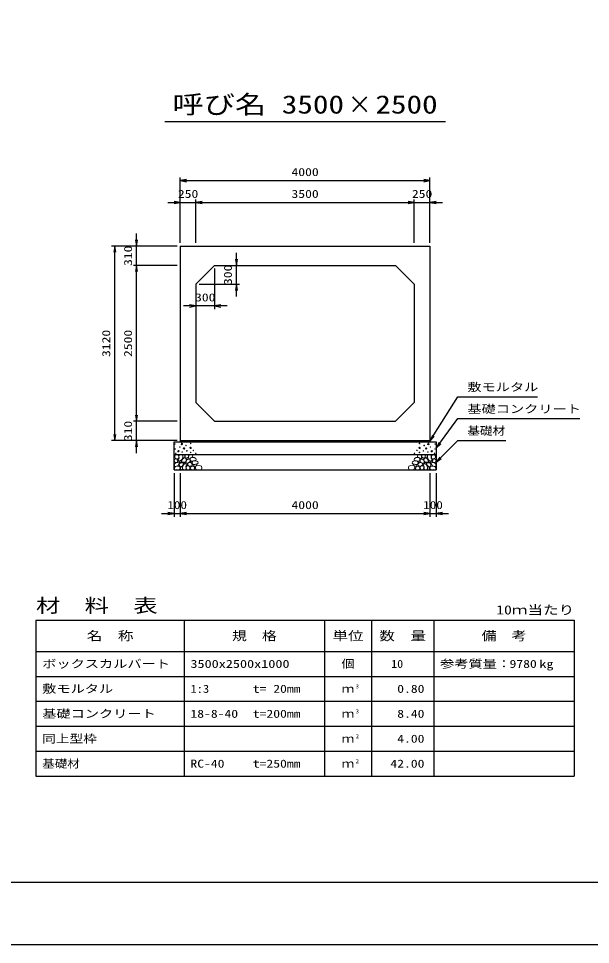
# Model space of a CAD drawing. Units: millimetres at full size. Extents: x 0 to 42050, y 0 to 29700.
# Drawn here: x 24933 to 34098, y 0 to 14850 of the extents above; entities that cross this region are included whole.
import ezdxf
from ezdxf.enums import TextEntityAlignment as Align

# ---------------------------------------------------------------- set-up
doc = ezdxf.new("R2010")
doc.units = ezdxf.units.MM
for name, color, linetype, lineweight in [('D-DCR-HCHn', 4, 'Continuous', 9), ('D-MTR-FRAM', 7, 'Continuous', 25), ('D-MTR-LINE', 7, 'Continuous', 25), ('D-STR-DIM', 7, 'Continuous', 25), ('D-STR-STRn', 1, 'Continuous', 25), ('D-STR-TXT', 7, 'Continuous', 25), ('D-TTL', 2, 'Continuous', 25), ('D-TTL-TXT', 7, 'Continuous', 25)]:
    doc.layers.add(name, color=color, linetype=linetype, lineweight=lineweight)
doc.layers.add('D-MTR', color=7, linetype='Continuous')
doc.layers.add('D-MTR-TXT', color=7, linetype='Continuous')
doc.styles.add('ＭＳ ゴシック', font='')
doc.styles.get('ＭＳ ゴシック').set_extended_font_data('MS Gothic')

# ---------------------------------------------------------------- blocks, each defined once
blk = doc.blocks.new('open_arrow')
at = {"color": 0, "linetype": 'Continuous', "lineweight": -2}
blk.add_lwpolyline([(7.5, 1.25), (0, 0), (7.5, -1.25)], dxfattribs=at)

msp = doc.modelspace()

# ---------------------------------------------------------------- linework, layer by layer
at = {"layer": 'D-DCR-HCHn'}
for points in [[(27434.101, 7777.26), (27425.433, 7751.256), (27436.99, 7733.92), (27465.883, 7731.03), (27485.61, 7739.499), (27477.441, 7759.924), (27483.219, 7771.481), (27471.662, 7783.038), (27454.326, 7788.817)], [(27488.944, 7681.261), (27510.346, 7713.365), (27507.671, 7721.39), (27478.243, 7729.416), (27451.49, 7726.741), (27432.763, 7710.689), (27430.087, 7691.962), (27432.763, 7673.235), (27454.165, 7667.884)], [(27488.998, 7849.493), (27462.994, 7855.271), (27439.879, 7843.714), (27436.99, 7817.71), (27442.769, 7797.485), (27471.662, 7788.817), (27491.887, 7788.817), (27500.555, 7803.263), (27500.555, 7835.046)], [(27512.112, 7852.382), (27503.444, 7826.378), (27506.334, 7797.485), (27486.109, 7765.702), (27512.112, 7751.256), (27541.006, 7765.702), (27558.342, 7788.817), (27564.12, 7826.378), (27558.342, 7846.603), (27541.006, 7855.271)], [(27517.891, 7751.256), (27503.444, 7739.698), (27509.223, 7731.03), (27529.448, 7731.03), (27538.116, 7733.92), (27543.895, 7745.477), (27535.227, 7754.145)], [(27563.852, 7681.261), (27577.229, 7713.365), (27566.527, 7726.741), (27534.424, 7726.741), (27521.047, 7721.39), (27507.671, 7702.663), (27507.671, 7686.612), (27521.047, 7665.209), (27537.099, 7662.534)], [(27561.231, 7783.038), (27546.784, 7748.366), (27558.342, 7733.92), (27593.013, 7733.92), (27607.46, 7739.698), (27621.907, 7759.924), (27621.907, 7777.26), (27607.46, 7800.374), (27590.124, 7803.263)], [(27567.01, 7846.603), (27567.01, 7811.931), (27581.456, 7803.263), (27595.903, 7811.931), (27598.792, 7832.157), (27595.903, 7849.493), (27575.678, 7855.271)], [(27603.982, 7710.689), (27617.358, 7721.39), (27612.007, 7729.416), (27593.28, 7729.416), (27585.254, 7726.741), (27579.904, 7716.04), (27587.93, 7708.014)], [(27615.601, 7798.845), (27603.999, 7806.941), (27602.006, 7834.16), (27611.557, 7855.616), (27635.582, 7858.128), (27655.263, 7852.156), (27656.848, 7840.53), (27654.014, 7816.921), (27638.752, 7807.586)], [(27631.681, 7774.73), (27643.297, 7780.817), (27654.296, 7786.161), (27660.86, 7799.065), (27655.554, 7807.961), (27645.968, 7810.014), (27630.137, 7801.115), (27618.42, 7792.605), (27619.515, 7784.944), (27623.895, 7777.527)], [(27633.109, 7713.224), (27620.35, 7717.579), (27619.086, 7745.688), (27629.964, 7770.928), (27660.015, 7785.156), (27682.452, 7779.405), (27683.795, 7748.924), (27673.477, 7736.886), (27645.401, 7721.311)], [(27693.981, 7670.925), (27658.607, 7677.521), (27643.56, 7689.658), (27638.808, 7708.655), (27653.492, 7723.022), (27682.102, 7731.082), (27703.749, 7718.154), (27717.74, 7700.74), (27713.78, 7683.062)], [(27681.239, 7791.998), (27691.02, 7803.092), (27708.359, 7809.342), (27722.287, 7818.717), (27726.55, 7833.49), (27720.013, 7847.695), (27706.369, 7856.218), (27690.845, 7857.886), (27675.522, 7855.424), (27665.719, 7846.98), (27658.918, 7829.457), (27657.379, 7812.722), (27661.1, 7802.871), (27663.729, 7793.23), (27672.948, 7789.842)], [(27712.239, 7733.692), (27712.239, 7744.551), (27705.72, 7749.466), (27694.97, 7750.609), (27686.278, 7747.18), (27683.19, 7736.664), (27690.738, 7728.891), (27700.802, 7724.319), (27710.409, 7728.319)], [(27702.727, 7752.135), (27692.952, 7755.066), (27688.675, 7760.928), (27685.905, 7776.938), (27689.816, 7798.619), (27715.776, 7808.926), (27745.648, 7808.926), (27773.03, 7793.998), (27777.653, 7778.004), (27773.385, 7766.63), (27760.583, 7761.299), (27739.247, 7757.745), (27712.931, 7752.013)], [(27738.634, 7695.297), (27730.545, 7699.592), (27719.424, 7707.928), (27714.874, 7716.518), (27714.874, 7735.212), (27728.523, 7750.37), (27758.349, 7754.159), (27790.449, 7750.117), (27806.12, 7738.585), (27810.164, 7720.462), (27797.761, 7709.388), (27787.436, 7705.361), (27770.312, 7703.128), (27754.987, 7700.305)], [(31311.366, 7695.297), (31319.455, 7699.592), (31330.576, 7707.928), (31335.126, 7716.518), (31335.126, 7735.212), (31321.477, 7750.37), (31291.651, 7754.159), (31259.551, 7750.117), (31243.88, 7738.585), (31239.836, 7720.462), (31252.239, 7709.388), (31262.564, 7705.361), (31279.688, 7703.128), (31295.013, 7700.305)], [(31347.273, 7752.135), (31357.048, 7755.066), (31361.325, 7760.928), (31364.095, 7776.938), (31360.184, 7798.619), (31334.224, 7808.926), (31304.352, 7808.926), (31276.97, 7793.998), (31272.347, 7778.004), (31276.615, 7766.63), (31289.417, 7761.299), (31310.753, 7757.745), (31337.069, 7752.013)], [(31368.761, 7791.998), (31358.98, 7803.092), (31341.641, 7809.342), (31327.713, 7818.717), (31323.45, 7833.49), (31329.987, 7847.695), (31343.631, 7856.218), (31359.155, 7857.886), (31374.478, 7855.424), (31384.281, 7846.98), (31391.082, 7829.457), (31392.621, 7812.722), (31388.9, 7802.871), (31386.271, 7793.23), (31377.052, 7789.842)], [(31356.019, 7670.925), (31391.393, 7677.521), (31406.44, 7689.658), (31411.192, 7708.655), (31396.508, 7723.022), (31367.898, 7731.082), (31346.251, 7718.154), (31332.26, 7700.74), (31336.22, 7683.062)], [(31337.761, 7733.692), (31337.761, 7744.551), (31344.28, 7749.466), (31355.03, 7750.609), (31363.722, 7747.18), (31366.81, 7736.664), (31359.262, 7728.891), (31349.198, 7724.319), (31339.591, 7728.319)], [(31416.891, 7713.224), (31429.65, 7717.579), (31430.914, 7745.688), (31420.036, 7770.928), (31389.985, 7785.156), (31367.548, 7779.405), (31366.205, 7748.924), (31376.523, 7736.886), (31404.599, 7721.311)], [(31418.319, 7774.73), (31406.703, 7780.817), (31395.704, 7786.161), (31389.14, 7799.065), (31394.446, 7807.961), (31404.032, 7810.014), (31419.863, 7801.115), (31431.58, 7792.605), (31430.485, 7784.944), (31426.105, 7777.527)], [(31434.399, 7798.845), (31446.001, 7806.941), (31447.994, 7834.16), (31438.443, 7855.616), (31414.418, 7858.128), (31394.737, 7852.156), (31393.152, 7840.53), (31395.986, 7816.921), (31411.248, 7807.586)], [(31488.769, 7783.038), (31503.216, 7748.366), (31491.658, 7733.92), (31456.987, 7733.92), (31442.54, 7739.698), (31428.093, 7759.924), (31428.093, 7777.26), (31442.54, 7800.374), (31459.876, 7803.263)], [(31446.018, 7710.689), (31432.642, 7721.39), (31437.993, 7729.416), (31456.72, 7729.416), (31464.746, 7726.741), (31470.096, 7716.04), (31462.07, 7708.014)], [(31482.99, 7846.603), (31482.99, 7811.931), (31468.544, 7803.263), (31454.097, 7811.931), (31451.208, 7832.157), (31454.097, 7849.493), (31474.322, 7855.271)], [(31486.148, 7681.261), (31472.771, 7713.365), (31483.473, 7726.741), (31515.576, 7726.741), (31528.953, 7721.39), (31542.329, 7702.663), (31542.329, 7686.612), (31528.953, 7665.209), (31512.901, 7662.534)], [(31537.888, 7852.382), (31546.556, 7826.378), (31543.666, 7797.485), (31563.891, 7765.702), (31537.888, 7751.256), (31508.994, 7765.702), (31491.658, 7788.817), (31485.88, 7826.378), (31491.658, 7846.603), (31508.994, 7855.271)], [(31532.109, 7751.256), (31546.556, 7739.698), (31540.777, 7731.03), (31520.552, 7731.03), (31511.884, 7733.92), (31506.105, 7745.477), (31514.773, 7754.145)], [(31561.056, 7681.261), (31539.654, 7713.365), (31542.329, 7721.39), (31571.757, 7729.416), (31598.51, 7726.741), (31617.237, 7710.689), (31619.913, 7691.962), (31617.237, 7673.235), (31595.835, 7667.884)], [(31561.002, 7849.493), (31587.006, 7855.271), (31610.121, 7843.714), (31613.01, 7817.71), (31607.231, 7797.485), (31578.338, 7788.817), (31558.113, 7788.817), (31549.445, 7803.263), (31549.445, 7835.046)], [(31615.899, 7777.26), (31624.567, 7751.256), (31613.01, 7733.92), (31584.117, 7731.03), (31564.39, 7739.499), (31572.559, 7759.924), (31566.781, 7771.481), (31578.338, 7783.038), (31595.674, 7788.817)], [(27499.645, 7614.378), (27518.372, 7622.404), (27523.723, 7649.157), (27513.021, 7667.884), (27494.294, 7673.235), (27470.217, 7670.56), (27443.464, 7659.859), (27430.087, 7643.807), (27430.087, 7625.08), (27438.113, 7614.378), (27470.217, 7617.054)], [(27558.502, 7622.404), (27558.502, 7654.508), (27545.125, 7662.534), (27531.749, 7654.508), (27529.073, 7635.781), (27531.749, 7619.729), (27550.476, 7614.378)], [(27609.332, 7617.054), (27617.358, 7641.131), (27614.683, 7667.884), (27633.41, 7697.313), (27609.332, 7710.689), (27582.579, 7697.313), (27566.527, 7675.91), (27561.177, 7641.131), (27566.527, 7622.404), (27582.579, 7614.378)], [(27630.735, 7619.729), (27654.812, 7614.378), (27676.215, 7625.08), (27678.89, 7649.157), (27673.539, 7667.884), (27646.786, 7675.91), (27628.059, 7675.91), (27620.033, 7662.534), (27620.033, 7633.106)], [(27689.869, 7656.931), (27708.084, 7672.234), (27734.219, 7671.97), (27752.17, 7656.931), (27754.81, 7629.227), (27742.666, 7613.924), (27708.876, 7611.549), (27692.509, 7621.311), (27685.645, 7643.738)], [(27759.876, 7657.808), (27747.748, 7663.743), (27741.39, 7670.697), (27742.71, 7687.843), (27752.307, 7696.236), (27772.7, 7701.151), (27789.015, 7701.271), (27794.293, 7689.761), (27782.814, 7679.51), (27772.239, 7670.35), (27768.573, 7661.331)], [(27803.293, 7612.112), (27786.233, 7616.916), (27774.939, 7624.601), (27769.893, 7639.011), (27767.01, 7652.7), (27778.544, 7673.594), (27801.131, 7687.524), (27835.492, 7682), (27862.645, 7671.913), (27869.133, 7641.652), (27863.366, 7619.317), (27836.934, 7612.593)], [(31246.707, 7612.112), (31263.767, 7616.916), (31275.061, 7624.601), (31280.107, 7639.011), (31282.99, 7652.7), (31271.456, 7673.594), (31248.869, 7687.524), (31214.508, 7682), (31187.355, 7671.913), (31180.867, 7641.652), (31186.634, 7619.317), (31213.066, 7612.593)], [(31290.124, 7657.808), (31302.252, 7663.743), (31308.61, 7670.697), (31307.29, 7687.843), (31297.693, 7696.236), (31277.3, 7701.151), (31260.985, 7701.271), (31255.707, 7689.761), (31267.186, 7679.51), (31277.761, 7670.35), (31281.427, 7661.331)], [(31360.131, 7656.931), (31341.916, 7672.234), (31315.781, 7671.97), (31297.83, 7656.931), (31295.19, 7629.227), (31307.334, 7613.924), (31341.124, 7611.549), (31357.491, 7621.311), (31364.355, 7643.738)], [(31419.265, 7619.729), (31395.188, 7614.378), (31373.785, 7625.08), (31371.11, 7649.157), (31376.461, 7667.884), (31403.214, 7675.91), (31421.941, 7675.91), (31429.967, 7662.534), (31429.967, 7633.106)], [(31440.668, 7617.054), (31432.642, 7641.131), (31435.317, 7667.884), (31416.59, 7697.313), (31440.668, 7710.689), (31467.421, 7697.313), (31483.473, 7675.91), (31488.823, 7641.131), (31483.473, 7622.404), (31467.421, 7614.378)], [(31491.498, 7622.404), (31491.498, 7654.508), (31504.875, 7662.534), (31518.251, 7654.508), (31520.927, 7635.781), (31518.251, 7619.729), (31499.524, 7614.378)], [(31550.355, 7614.378), (31531.628, 7622.404), (31526.277, 7649.157), (31536.979, 7667.884), (31555.706, 7673.235), (31579.783, 7670.56), (31606.536, 7659.859), (31619.913, 7643.807), (31619.913, 7625.08), (31611.887, 7614.378), (31579.783, 7617.054)]]:
    msp.add_lwpolyline(points, close=True, dxfattribs=at)
for centre, radius in [((27441.091, 8026.145), 4.5), ((27550.004, 8026.145), 11.25), ((27692.197, 8035.221), 4.5), ((31357.803, 8035.221), 4.5), ((31499.996, 8026.145), 11.25), ((31608.909, 8026.145), 4.5), ((27442.803, 7945.879), 4.5), ((27451.905, 7877.286), 4.5), ((27494.855, 7910.444), 11.25), ((27518.437, 7978.641), 4.5), ((27556.552, 7898.646), 4.5), ((27584.996, 7954.955), 11.25), ((27616.563, 8002.459), 4.5), ((27630.06, 7915.807), 4.5), ((27690.741, 7963.204), 11.25), ((27691.763, 7891.675), 4.5), ((27733.942, 7923.293), 4.5), ((27773.193, 7877.037), 4.5), ((31276.807, 7877.037), 4.5), ((31316.058, 7923.293), 4.5), ((31359.259, 7963.204), 11.25), ((31358.237, 7891.675), 4.5), ((31419.94, 7915.807), 4.5), ((31433.437, 8002.459), 4.5), ((31465.004, 7954.955), 11.25), ((31493.448, 7898.646), 4.5), ((31531.563, 7978.641), 4.5), ((31555.145, 7910.444), 11.25), ((31598.095, 7877.286), 4.5), ((31607.197, 7945.879), 4.5)]:
    msp.add_circle(centre, radius, dxfattribs=at)
at = {"layer": 'D-MTR-FRAM'}
for p, q in [((25212.5, 5200), (33837.5, 5200)), ((25212.5, 5200), (25212.5, 2700)), ((33837.5, 5200), (33837.5, 2700)), ((25212.5, 2700), (33837.5, 2700))]:
    msp.add_line(p, q, dxfattribs=at)
at = {"layer": 'D-MTR-LINE'}
for p, q in [((27587.5, 5200), (27587.5, 2700)), ((29837.5, 5200), (29837.5, 2700)), ((30587.5, 5200), (30587.5, 2700)), ((31587.5, 5200), (31587.5, 2700)), ((25212.5, 4700), (33837.5, 4700)), ((25212.5, 4300), (33837.5, 4300)), ((25212.5, 3900), (33837.5, 3900)), ((25212.5, 3500), (33837.5, 3500)), ((25212.5, 3100), (33837.5, 3100))]:
    msp.add_line(p, q, dxfattribs=at)
at = {"layer": 'D-STR-DIM'}
for p, q in [((27525, 11250), (27525, 12300)), ((27525, 12250), (31525, 12250)), ((31525, 11250), (31525, 12300)), ((27325, 11900), (27975, 11900)), ((27525, 11250), (27525, 11950)), ((27775, 11250), (27775, 11950)), ((27775, 11250), (27775, 11950)), ((27775, 11900), (31275, 11900)), ((31075, 11900), (31725, 11900)), ((31275, 11250), (31275, 11950)), ((31275, 11250), (31275, 11950)), ((31525, 11250), (31525, 11950)), ((26825, 10690), (26825, 11400)), ((27475, 11200), (26425, 11200)), ((26475, 8080), (26475, 11200)), ((27475, 11200), (26775, 11200)), ((28425, 10390), (28425, 11090)), ((27475, 10890), (26775, 10890)), ((27475, 10890), (26775, 10890)), ((26825, 8390), (26825, 10890)), ((28125, 10890), (28475, 10890)), ((28075, 10840), (28075, 10190)), ((27825, 10590), (28475, 10590)), ((27775, 10540), (27775, 10190)), ((28275, 10240), (27575, 10240)), ((26825, 7880), (26825, 8590)), ((27475, 8390), (26775, 8390)), ((27475, 8390), (26775, 8390)), ((27475, 8080), (26425, 8080)), ((27475, 8080), (26775, 8080)), ((27425, 7560), (27425, 6860)), ((27525, 7560), (27525, 6860)), ((27525, 7560), (27525, 6860)), ((31525, 7560), (31525, 6860)), ((31525, 7560), (31525, 6860)), ((31625, 7560), (31625, 6860)), ((27225, 6910), (27725, 6910)), ((27525, 6910), (31525, 6910)), ((31325, 6910), (31825, 6910))]:
    msp.add_line(p, q, dxfattribs=at)
at = {"layer": 'D-STR-STRn'}
for p, q in [((27525, 11200), (31525, 11200)), ((27525, 11200), (27525, 8080)), ((31525, 11200), (31525, 8080)), ((27775, 10590), (28075, 10890)), ((28075, 10890), (30975, 10890)), ((31275, 10590), (30975, 10890)), ((27775, 10590), (27775, 8690)), ((31275, 10590), (31275, 8690)), ((27775, 8690), (28075, 8390)), ((30975, 8390), (31275, 8690)), ((28075, 8390), (30975, 8390)), ((27425, 7610), (27425, 8060)), ((27425, 8060), (31625, 8060)), ((27525, 8080), (27525, 8060)), ((27525, 8080), (31525, 8080)), ((31525, 8080), (31525, 8060)), ((31625, 8060), (31625, 7610)), ((27425, 7860), (31625, 7860)), ((27425, 7610), (31625, 7610))]:
    msp.add_line(p, q, dxfattribs=at)
at = {"layer": 'D-STR-TXT'}
for points in [[(31525, 8070), (31975, 8785), (32075, 8785), (33251.396, 8785)], [(31625, 7960), (31975, 8435), (32075, 8435), (33926.523, 8435)], [(31625, 7735), (31975, 8085), (32075, 8085), (32739.721, 8085)]]:
    msp.add_lwpolyline(points, dxfattribs=at)
at = {"layer": 'D-TTL'}
for points in [[(0, 0), (42050, 0), (42050, 29700), (0, 29700)], [(1000, 1000), (41050, 1000), (41050, 28700), (1000, 28700)]]:
    msp.add_lwpolyline(points, close=True, dxfattribs=at)
at = {"layer": 'D-TTL-TXT'}
msp.add_line((27275, 13200), (31775, 13200), dxfattribs=at)

# ---------------------------------------------------------------- block references
at = {"layer": 'D-STR-DIM', "xscale": 13.3, "yscale": 13.3}
for p in [(27525, 12250), (27775, 11900), (27775, 11900), (31525, 11900), (28075, 10240), (27525, 6910), (27525, 6910), (31625, 6910)]:
    msp.add_blockref('open_arrow', p, dxfattribs=at)
for p, rotation in [((31525, 12250), 180), ((27525, 11900), 180), ((31275, 11900), 180), ((31275, 11900), 180), ((26825, 11200), 90), ((26475, 11200), 270), ((28425, 10890), 90), ((26825, 10890), 270), ((26825, 10890), 270), ((28425, 10590), 270), ((27775, 10240), 180), ((26825, 8390), 90), ((26825, 8390), 90), ((26475, 8080), 90), ((26825, 8080), 270), ((27425, 6910), 180), ((31525, 6910), 180), ((31525, 6910), 180)]:
    msp.add_blockref('open_arrow', p, dxfattribs=dict(at, rotation=rotation))
at = {"layer": 'D-STR-TXT', "xscale": 13.3, "yscale": 13.3}
for p, rotation in [((31525, 8070), 57.8), ((31625, 7960), 53.6), ((31625, 7735), 45)]:
    msp.add_blockref('open_arrow', p, dxfattribs=dict(at, rotation=rotation))

# ---------------------------------------------------------------- texts
at = {"layer": 'D-MTR', "style": 'ＭＳ ゴシック', "width": 1.3}
msp.add_text('材\u3000料\u3000表', height=219.9, dxfattribs=at).set_placement((25212.5, 5260), align=Align.BOTTOM_LEFT)
at = {"layer": 'D-MTR', "style": 'ＭＳ ゴシック', "width": 1.25}
msp.add_text('10ｍ当たり', height=146.6, dxfattribs=at).set_placement((33837.5, 5248.333), align=Align.BOTTOM_RIGHT)
at = {"layer": 'D-MTR-TXT', "style": 'ＭＳ ゴシック'}
for s, height, width, p in [('名\u3000称', 146.6, 1.25, (26400, 4950)), ('規\u3000格', 146.6, 1.2, (28712.5, 4950)), ('単位', 146.6, 1.25, (30212.5, 4950)), ('数\u3000量', 146.6, 1.25, (31087.5, 4950)), ('備\u3000考', 146.6, 1.2, (32712.5, 4950)), ('個', 128.3, 1.2, (30212.5, 4500)), ('ｍ', 128.3, 1.15, (30212.5, 4100)), ('ｍ', 128.3, 1.15, (30212.5, 3700)), ('ｍ', 128.3, 1.15, (30212.5, 3300)), ('ｍ', 128.3, 1.15, (30212.5, 2900))]:
    msp.add_text(s, height=height, dxfattribs=dict(at, width=width)).set_placement(p, align=Align.MIDDLE_CENTER)
for s, width, p in [('ボックスカルバート', 1.3, (25312.5, 4500)), ('3500x2500x1000', 1.3, (27687.5, 4500)), ('参考質量：    kg', 1.3, (31687.5, 4500)), ('敷モルタル', 1.3, (25312.5, 4100)), ('1:3', 1.15, (27687.5, 4100)), ('t= 20mm', 1.25, (28687.5, 4100)), ('基礎コンクリート', 1.3, (25312.5, 3700)), ('18-8-40', 1.25, (27687.5, 3700)), ('t=200mm', 1.25, (28687.5, 3700)), ('同上型枠', 1.25, (25312.5, 3300)), ('基礎材', 1.15, (25312.5, 2900)), ('RC-40', 1.25, (27687.5, 2900)), ('t=250mm', 1.25, (28687.5, 2900))]:
    msp.add_text(s, height=128.3, dxfattribs=dict(at, width=width)).set_placement(p, align=Align.MIDDLE_LEFT)
for s, width, p in [('10', 1.1, (31096.383, 4500)), ('9780', 1.25, (33237.5, 4500)), ('0.80', 1.25, (31437.5, 4100)), ('8.40', 1.25, (31437.5, 3700)), ('4.00', 1.25, (31437.5, 3300)), ('42.00', 1.25, (31437.5, 2900))]:
    msp.add_text(s, height=128.3, dxfattribs=dict(at, width=width)).set_placement(p, align=Align.MIDDLE_RIGHT)
at = {"layer": 'D-MTR-TXT', "style": 'ＭＳ ゴシック', "width": 1.15}
for s, p in [('3', (30337.5, 4088.333)), ('3', (30337.5, 3688.333)), ('2', (30337.5, 3288.333)), ('2', (30337.5, 2888.333))]:
    msp.add_text(s, height=64.15, dxfattribs=at).set_placement(p, align=Align.BOTTOM_LEFT)
at = {"layer": 'D-STR-DIM', "style": 'ＭＳ ゴシック'}
for s, width, p in [('4000', 1.25, (29525, 12387.5)), ('250', 1.25, (27650, 12037.5)), ('3500', 1.25, (29525, 12037.5)), ('250', 1.25, (31400, 12037.5)), ('300', 1.25, (27925, 10377.5)), ('100', 1.2, (27475, 7047.5)), ('4000', 1.25, (29525, 7047.5)), ('100', 1.2, (31575, 7047.5))]:
    msp.add_text(s, height=128.3, dxfattribs=dict(at, width=width)).set_placement(p, align=Align.MIDDLE_CENTER)
at = {"layer": 'D-STR-DIM', "style": 'ＭＳ ゴシック', "width": 1.25}
for s, p in [('310', (26687.5, 11045)), ('300', (28287.5, 10740)), ('3120', (26337.5, 9640)), ('2500', (26687.5, 9640)), ('310', (26687.5, 8235))]:
    msp.add_text(s, height=128.3, rotation=90, dxfattribs=at).set_placement(p, align=Align.MIDDLE_CENTER)
at = {"layer": 'D-STR-TXT', "style": 'ＭＳ ゴシック'}
for s, width, p in [('敷モルタル', 1.3, (32125, 8835)), ('基礎コンクリート', 1.3, (32125, 8485)), ('基礎材', 1.15, (32125, 8135))]:
    msp.add_text(s, height=128.3, dxfattribs=dict(at, width=width)).set_placement(p, align=Align.BOTTOM_LEFT)
at = {"layer": 'D-TTL-TXT', "style": 'ＭＳ ゴシック'}
for s, width, p in [('呼び名', 1.25, (28150, 13237.5)), ('3500', 1.25, (29650, 13237.5)), ('×', 0.95, (30400, 13237.5)), ('2500', 1.25, (31150, 13237.5))]:
    msp.add_text(s, height=293.3, dxfattribs=dict(at, width=width)).set_placement(p, align=Align.BOTTOM_CENTER)

doc.saveas('drawing.dxf')
